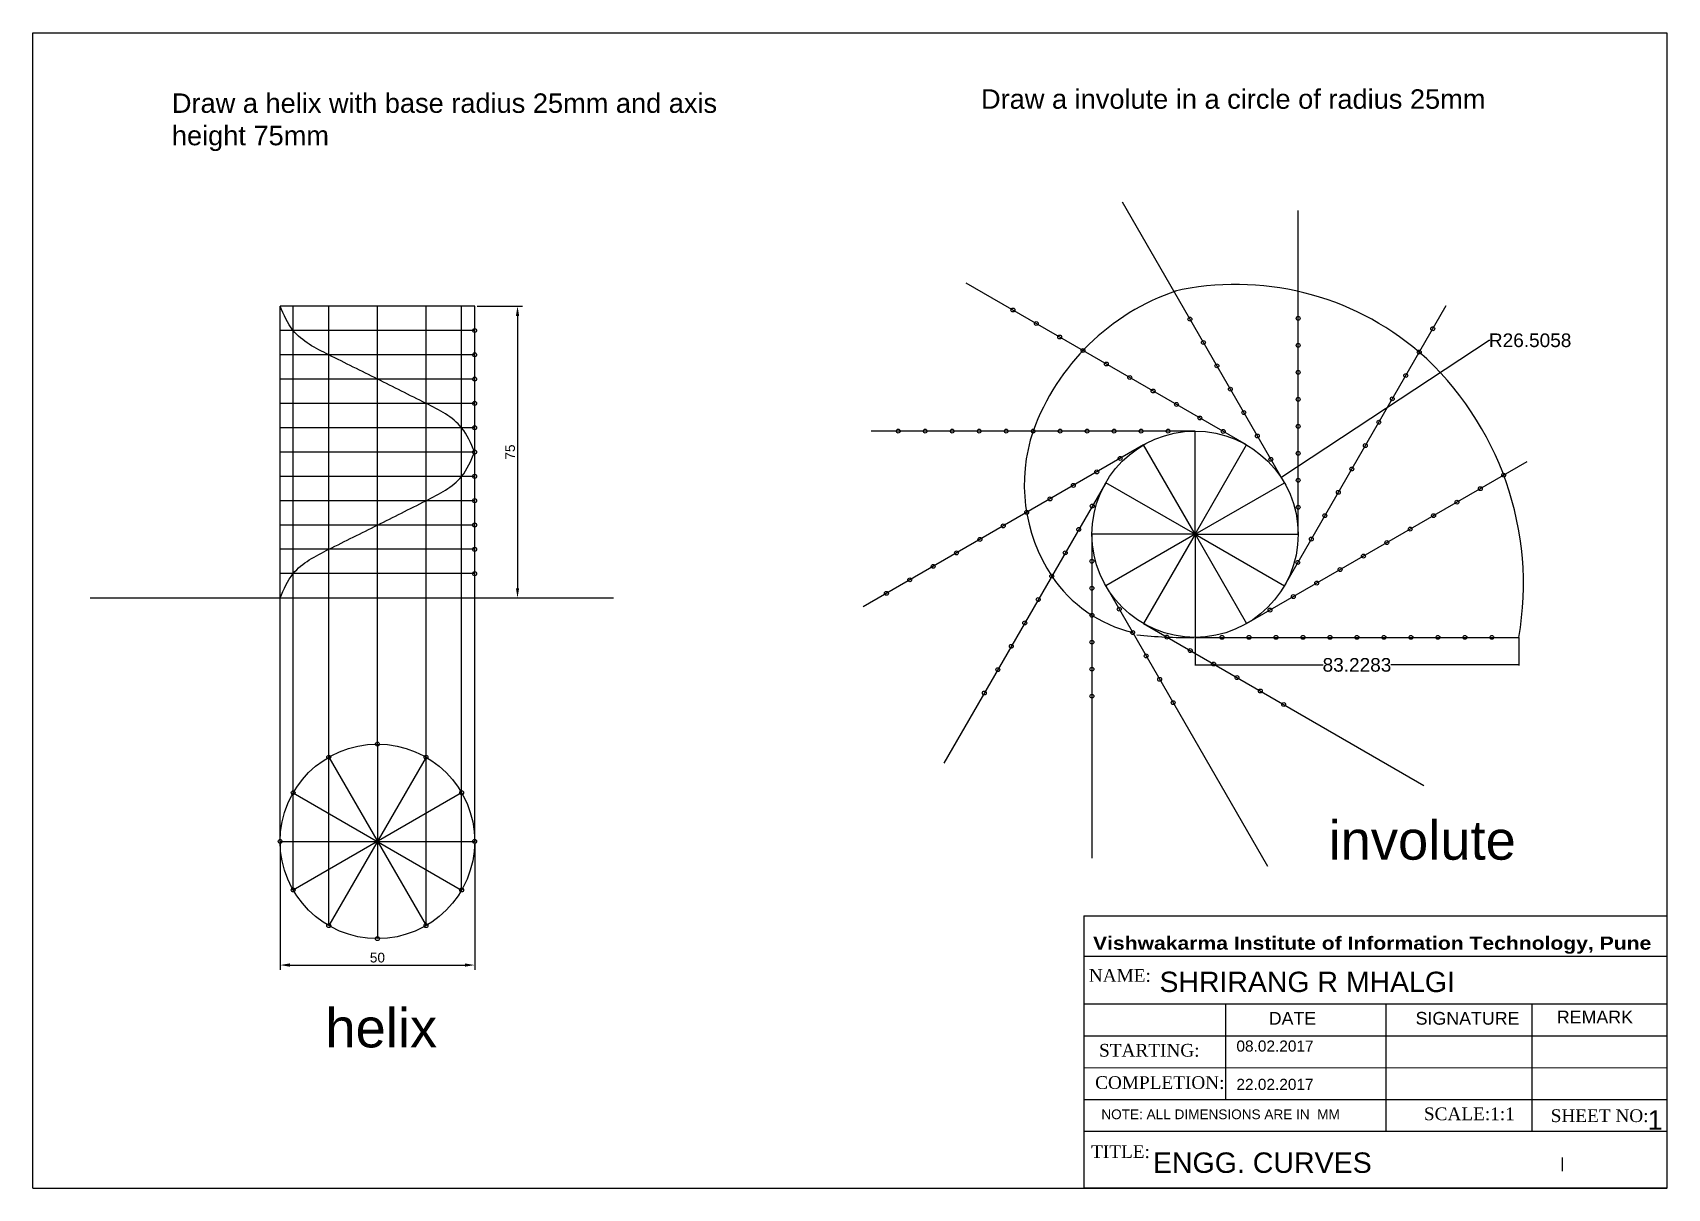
# Model space of a CAD drawing. Header units: inches. Extents: x 0 to 1365, y 0 to 787.
# Drawn here: x 0 to 420.1, y 0.1 to 297.1 of the extents above; entities that cross this region are included whole.
import ezdxf

# ---------------------------------------------------------------- set-up
doc = ezdxf.new("R2010")
doc.units = ezdxf.units.IN
doc.header["$MEASUREMENT"] = 0
doc.header["$PDMODE"] = 33
doc.styles.get("Standard").update_dxf_attribs({"font": 'arial.ttf'})
doc.dimstyles.new('ISO-25', dxfattribs={"dimtxt": 2.5, "dimasz": 2.5, "dimexe": 1.25, "dimexo": 0.625, "dimtad": 1, "dimdec": 0, "dimtxsty": 'Standard', "dimcen": 2.5, "dimadec": 0, "dimazin": 0, "dimtfac": 1, "dimtdec": 0, "dimtmove": 0, "dimatfit": 3, "dimfxl": 1, "dimarcsym": 0})
doc.dimstyles.get("Standard").update_dxf_attribs({"dimtxt": 3.5, "dimasz": 0.18, "dimexe": 0.18, "dimexo": 0.0625, "dimgap": 0.09, "dimtad": 0, "dimtih": 1, "dimtoh": 1, "dimdec": 4, "dimzin": 0, "dimdsep": 46, "dimtxsty": 'Standard', "dimcen": 0.09, "dimadec": 0, "dimazin": 0, "dimtfac": 1, "dimtdec": 4, "dimtofl": 0, "dimtmove": 0, "dimatfit": 3, "dimfxl": 1, "dimtolj": 1, "dimtzin": 0, "dimarcsym": 0})

# ---------------------------------------------------------------- blocks, each defined once
blk = doc.blocks.new('*D10')
at = {"color": 0, "lineweight": -2, "transparency": 16777216}
for p, q in [((114.22, 226.81), (125.86, 226.81)), ((124.61, 224.31), (124.61, 154.31)), ((114.22, 151.81), (125.86, 151.81))]:
    blk.add_line(p, q, dxfattribs=at)
at = {"color": 0, "transparency": 16777216}
for points in [[(124.2, 224.31), (125.03, 224.31), (124.61, 226.81)], [(124.2, 154.31), (125.03, 154.31), (124.61, 151.81)]]:
    blk.add_solid(points, dxfattribs=at)
at = {"layer": 'Defpoints', "color": 0, "transparency": 16777216}
for p in [(113.6, 226.81), (113.6, 151.81), (124.61, 151.81)]:
    blk.add_point(p, dxfattribs=at)
at = {"color": 0, "transparency": 16777216, "insert": (122.72, 189.31), "char_height": 2.5, "attachment_point": 5, "rotation": 90}
blk.add_mtext('75', dxfattribs=at)
blk = doc.blocks.new('*D11')
at = {"color": 0, "lineweight": -2, "transparency": 16777216}
for p, q in [((63.6, 88.62), (63.6, 56.21)), ((113.6, 89.53), (113.6, 56.21)), ((66.1, 57.46), (111.1, 57.46))]:
    blk.add_line(p, q, dxfattribs=at)
at = {"color": 0, "transparency": 16777216}
for points in [[(66.1, 57.88), (66.1, 57.04), (63.6, 57.46)], [(111.1, 57.88), (111.1, 57.04), (113.6, 57.46)]]:
    blk.add_solid(points, dxfattribs=at)
at = {"layer": 'Defpoints', "color": 0, "transparency": 16777216}
for p in [(63.6, 89.24), (113.6, 90.16), (113.6, 57.46)]:
    blk.add_point(p, dxfattribs=at)
at = {"color": 0, "transparency": 16777216, "insert": (88.6, 59.36), "char_height": 2.5, "attachment_point": 5}
blk.add_mtext('50', dxfattribs=at)
blk = doc.blocks.new('*D18')
at = {"color": 0, "lineweight": -2, "transparency": 16777216}
for p, q in [((374.31, 218.01), (321.03, 182.87)), ((374.49, 218.01), (374.31, 218.01)), ((298.66, 168.18), (298.84, 168.18)), ((298.75, 168.09), (298.75, 168.27))]:
    blk.add_line(p, q, dxfattribs=at)
at = {"color": 0, "transparency": 16777216}
blk.add_solid([(321.01, 182.9), (321.05, 182.85), (320.88, 182.77)], dxfattribs=at)
at = {"layer": 'Defpoints', "color": 0, "transparency": 16777216}
for p in [(320.88, 182.77), (298.75, 168.18)]:
    blk.add_point(p, dxfattribs=at)
at = {"color": 0, "transparency": 16777216, "insert": (384.88, 218.01), "char_height": 3.5, "attachment_point": 5}
blk.add_mtext('\\A1;R26.5058', dxfattribs=at)
blk = doc.blocks.new('*D19')
at = {"color": 0, "lineweight": -2, "transparency": 16777216}
for p, q in [((298.75, 141.61), (298.75, 134.41)), ((381.98, 141.61), (381.98, 134.41)), ((298.93, 134.59), (331.65, 134.59)), ((381.8, 134.59), (349.08, 134.59))]:
    blk.add_line(p, q, dxfattribs=at)
at = {"color": 0, "transparency": 16777216}
for points in [[(298.93, 134.62), (298.93, 134.56), (298.75, 134.59)], [(381.8, 134.62), (381.8, 134.56), (381.98, 134.59)]]:
    blk.add_solid(points, dxfattribs=at)
at = {"layer": 'Defpoints', "color": 0, "transparency": 16777216}
for p in [(298.75, 141.68), (381.98, 141.68), (381.98, 134.59)]:
    blk.add_point(p, dxfattribs=at)
at = {"color": 0, "transparency": 16777216, "insert": (340.37, 134.59), "char_height": 3.5, "attachment_point": 5}
blk.add_mtext('\\A1;83.2283', dxfattribs=at)

msp = doc.modelspace()

# ---------------------------------------------------------------- linework, layer by layer
for p, q in [((-0.00171, 0.08539), (-0.00171, 297.08539)), ((-0.00171, 297.08539), (419.99829, 297.08539)), ((419.99829, 297.08539), (419.99829, 0.08539)), ((63.598, 151.80626), (63.598, 226.80626)), ((113.598, 226.80626), (63.598, 226.80626)), ((66.94737, 76.74484), (66.94737, 226.80626)), ((76.098, 67.59421), (76.098, 226.80626)), ((88.598, 114.24484), (88.598, 226.80626)), ((101.098, 67.59421), (101.098, 226.80626)), ((113.598, 151.80626), (113.598, 226.80626)), ((14.74194, 151.80626), (149.30897, 151.80626)), ((63.598, 89.24484), (63.598, 151.80626)), ((113.598, 89.24484), (113.598, 151.80626)), ((88.598, 114.24484), (88.598, 64.24484)), ((76.098, 110.89548), (101.098, 67.59421)), ((101.098, 110.89548), (76.098, 67.59421)), ((66.94737, 101.74484), (110.24864, 76.74484)), ((110.24864, 101.74484), (66.94737, 76.74484)), ((63.598, 89.24484), (113.598, 89.24484)), ((270.13672, 70.08534), (270.13672, 0.08534)), ((270.13672, 70.08534), (419.99829, 70.08534)), ((-0.00171, 0.08539), (419.99829, 0.08539)), ((420.13672, 0.08534), (270.13672, 0.08534))]:
    msp.add_line(p, q)
at = {"color": 252, "true_color": 0x939598}
for p, q in [((321.70642, 181.4341), (280.09225, 253.51195)), ((325.25752, 168.18118), (325.25752, 251.40951)), ((312.0046, 191.13591), (239.92675, 232.75007)), ((321.70642, 154.92826), (363.32058, 227.00611)), ((298.75168, 194.68702), (215.52335, 194.68702)), ((298.75168, 168.18118), (298.75168, 194.68702)), ((285.49876, 191.13591), (213.42091, 149.52174)), ((298.75168, 168.18118), (285.49876, 191.13591)), ((298.75168, 168.18118), (312.0046, 191.13591)), ((312.0046, 145.22645), (384.08246, 186.84061)), ((275.79695, 181.4341), (234.18279, 109.35624)), ((298.75168, 168.18118), (275.79695, 181.4341)), ((298.75168, 168.18118), (321.70642, 181.4341)), ((298.75168, 168.18118), (272.24584, 168.18118)), ((272.24584, 168.18118), (272.24584, 84.95284)), ((298.75168, 168.18118), (275.79695, 154.92826)), ((298.75168, 168.18118), (285.49876, 145.22645)), ((298.75168, 168.18118), (325.25752, 168.18118)), ((298.75168, 168.18118), (298.75168, 141.67534)), ((298.75168, 168.18118), (312.0046, 145.22645)), ((298.75168, 168.18118), (321.70642, 154.92826)), ((275.79695, 154.92826), (317.41112, 82.8504)), ((285.49876, 145.22645), (357.57662, 103.61228)), ((298.75168, 141.67534), (381.98002, 141.67534))]:
    msp.add_line(p, q, dxfattribs=at)
at = {"transparency": 33554472}
msp.add_line((101.098, 67.59421), (101.098, 226.80626), dxfattribs=at)
at = {"transparency": 33554590}
msp.add_line((110.24864, 76.74484), (110.24864, 226.80626), dxfattribs=at)
at = {"transparency": 33554457}
for p, q in [((113.598, 220.55626), (63.598, 220.55626)), ((113.598, 214.30626), (63.598, 214.30626)), ((113.598, 208.05626), (63.598, 208.05626)), ((113.598, 201.80626), (63.598, 201.80626)), ((113.598, 195.55626), (63.598, 195.55626)), ((113.598, 189.30626), (63.598, 189.30626)), ((113.598, 183.05626), (63.598, 183.05626)), ((113.598, 176.80626), (63.598, 176.80626)), ((113.598, 170.55626), (63.598, 170.55626)), ((113.598, 164.30626), (63.598, 164.30626)), ((113.598, 158.05626), (63.598, 158.05626))]:
    msp.add_line(p, q, dxfattribs=at)
at = {"color": 7}
for p, q in [((420.13672, 59.68649), (270.13672, 59.68649)), ((420.13672, 47.40394), (270.13672, 47.40394)), ((306.61304, 47.40394), (306.61304, 22.83882)), ((347.82348, 47.40394), (347.82348, 14.65045)), ((420.13672, 39.21556), (270.13672, 39.21556)), ((420.13672, 30.97713), (270.13672, 31.02683)), ((420.13672, 22.83882), (270.13672, 22.83882)), ((420.13672, 14.65045), (270.13672, 14.65045)), ((393.15425, 8.04068), (393.15425, 4.49239))]:
    msp.add_line(p, q, dxfattribs=at)
at = {"color": 7, "true_color": 0xffffff}
msp.add_line((385.34107, 47.40394), (385.34107, 14.65045), dxfattribs=at)
at = {"color": 252, "true_color": 0x939598}
msp.add_circle((298.75168, 168.18118), 26.50584, dxfattribs=at)
msp.add_circle((88.598, 89.24484), 25)
at = {"color": 240, "true_color": 0xed1f24}
for centre, radius, start, end in [((309.28829, 159.91624), 72.4676, 49.4660412, 102.7303965), ((313.03773, 174.43022), 59.45731, 108.711503, 160.0807909), ((303.32108, 155.34213), 79.8374, 350.1434005, 48.3446345), ((297.60493, 180.93767), 42.73939, 161.2341239, 213.4037206), ((291.05031, 177.03933), 35.12312, 213.9814643, 256.3014061), ((296.45929, 268.30678), 126.64511, 264.2661449, 270.8963446)]:
    msp.add_arc(centre, radius, start, end, dxfattribs=at)
for points in [[(113.598, 189.30626), (110.24864, 195.55626), (101.098, 201.80626), (88.598, 208.05626), (76.098, 214.30626), (66.94737, 220.55626), (63.598, 226.80626)], [(63.598, 151.80626), (66.94737, 158.05626), (76.098, 164.30626), (88.598, 170.52555), (101.098, 176.80626), (110.24864, 183.05626), (113.598, 189.30626)]]:
    msp.add_spline(points, degree=3, dxfattribs=at)
at = {"color": 252, "true_color": 0x939598}
for p in [(251.93973, 225.81438), (257.94621, 222.34653), (297.43148, 223.47951), (325.25752, 223.66673), (263.9527, 218.87869), (359.85274, 220.99962), (269.95919, 215.41084), (300.89933, 217.47302), (325.25752, 216.73104), (356.38489, 214.99313), (275.96568, 211.94299), (304.36718, 211.46653), (325.25752, 209.79534), (281.97217, 208.47514), (307.83503, 205.46005), (352.91704, 208.98665), (287.97865, 205.0073), (293.98514, 201.53945), (325.25752, 202.85965), (349.44919, 202.98016), (299.99163, 198.0716), (311.30287, 199.45356), (345.98135, 196.97367), (222.45904, 194.68702), (229.39474, 194.68702), (236.33043, 194.68702), (243.26613, 194.68702), (250.20182, 194.68702), (257.13752, 194.68702), (264.07321, 194.68702), (271.00891, 194.68702), (277.9446, 194.68702), (284.8803, 194.68702), (291.81599, 194.68702), (305.99812, 194.60375), (314.77072, 193.44707), (325.25752, 195.92395), (325.25752, 188.98826), (342.5135, 190.96718), (279.49228, 187.66806), (318.23857, 187.44058), (339.04565, 184.9607), (267.4793, 180.73236), (273.48579, 184.20021), (325.25752, 182.05257), (378.07597, 183.37277), (261.47281, 177.26452), (335.5778, 178.95421), (366.06299, 176.43707), (372.06948, 179.90492), (255.46633, 173.79667), (272.32911, 175.42761), (325.25752, 175.11687), (332.10996, 172.94772), (360.05651, 172.96922), (249.45984, 170.32882), (268.86126, 169.42112), (354.05002, 169.50138), (237.44686, 163.39313), (243.45335, 166.86097), (265.39341, 163.41463), (328.64211, 166.94123), (348.04353, 166.03353), (231.44037, 159.92528), (272.24584, 161.24548), (325.17426, 160.93474), (342.03704, 162.56568), (225.43389, 156.45743), (261.92556, 157.40814), (330.02407, 155.62999), (336.03056, 159.09783), (219.4274, 152.98959), (258.45772, 151.40166), (272.24584, 154.30979), (324.01758, 152.16214), (272.24584, 147.37409), (279.2648, 148.92177), (318.01109, 148.69429), (254.98987, 145.39517), (282.73265, 142.91528), (251.52202, 139.38868), (272.24584, 140.4384), (291.50525, 141.7586), (297.51174, 138.29075), (305.68738, 141.67534), (312.62307, 141.67534), (319.55877, 141.67534), (326.49446, 141.67534), (333.43016, 141.67534), (340.36585, 141.67534), (347.30155, 141.67534), (354.23724, 141.67534), (361.17294, 141.67534), (368.10863, 141.67534), (375.04433, 141.67534), (286.2005, 136.90879), (303.51823, 134.8229), (248.05417, 133.38219), (272.24584, 133.5027), (289.66834, 130.9023), (309.52472, 131.35506), (244.58633, 127.37571), (272.24584, 126.56701), (315.5312, 127.88721), (293.13619, 124.89582), (321.53769, 124.41936)]:
    msp.add_point(p, dxfattribs=at)
for p in [(113.598, 220.55626), (113.598, 214.30626), (113.598, 208.05626), (113.598, 201.80626), (113.598, 195.55626), (113.598, 189.30626), (113.598, 183.05626), (113.598, 176.80626), (113.598, 170.55626), (113.598, 164.30626), (113.598, 158.05626), (88.598, 114.24484), (76.098, 110.89548), (101.098, 110.89548), (66.94737, 101.74484), (110.24864, 101.74484), (63.598, 89.24484), (113.598, 89.24484), (66.94737, 76.74484), (110.24864, 76.74484), (76.098, 67.59421), (101.098, 67.59421), (88.598, 64.24484)]:
    msp.add_point(p)

# ---------------------------------------------------------------- texts
at = {"color": 51, "true_color": 0xf7f281}
for s, height, p in [('SHRIRANG R MHALGI', 5.2305872, (289.62138, 50.52586)), ('ENGG. CURVES', 5.2522292, (287.9122, 4.05055))]:
    msp.add_text(s, height=height, dxfattribs=at).set_placement(p)
at = {"color": 240, "true_color": 0xed1f24}
msp.add_text('helix', height=10, dxfattribs=at).set_placement((75.22378, 36.29779))
at = {"color": 51, "true_color": 0xf8f6b0}
for s, p in [('08.02.2017', (309.38768, 35.22749)), ('22.02.2017', (309.38768, 25.38764))]:
    msp.add_text(s, height=2.837543, dxfattribs=at).set_placement(p)
at = {"color": 240, "true_color": 0xed1f24, "attachment_point": 1}
for s, width, gutter_width, insert, char_height in [('Draw a helix with base radius 25mm and axis height 75mm', 147.4234668, 25, (35.77637, 281.48497), 5), ('Draw a involute in a circle of radius 25mm', 150.9495045, 25, (243.73959, 282.53691), 5), ('involute', 16.6370906, 50, (333.0656, 94.5444), 10)]:
    msp.add_mtext_dynamic_manual_height_columns(s, width=width, gutter_width=gutter_width, heights=[0], dxfattribs=dict(at, insert=insert, char_height=char_height))
at = {"color": 7, "attachment_point": 1}
for s, insert, char_height, width in [('{\\fArial Black|b0|i0|c0|p34;Vishwakarma Institute of Information Technology, Pune}', (272.52997, 64.799), 3.3932628, 150.1832961), ('{\\fTimes New Roman|b0|i0|c0|p18;NAME:}', (271.45139, 56.42816), 3.2753486, 146.4562519), ('DATE', (317.69255, 45.41013), 3.275349, 10.791), ('SIGNATURE', (355.44429, 45.41013), 3.275349, 10.791), ('REMARK', (391.74385, 45.7391), 3.275349, 10.791), ('{\\fTimes New Roman|b0|i0|c0|p18;STARTING:}', (274.08049, 37.19333), 3.2753486, 10.791), ('{\\fTimes New Roman|b0|i0|c0|p18;COMPLETION:}', (273.06644, 28.90197), 3.2753486, 10.791), ('{\\fTimes New Roman|b0|i0|c0|p18;SCALE:1:1}', (357.57502, 20.86685), 3.2753486, 10.791), ('{\\fTimes New Roman|b0|i0|c0|p18;SHEET NO:}', (390.1684, 20.39094), 3.2753486, 36.0616299), ('{\\fTimes New Roman|b0|i0|c0|p18;TITLE:}', (272.03556, 11.15339), 3.2753486, 177.6465479)]:
    msp.add_mtext(s, dxfattribs=dict(at, insert=insert, char_height=char_height, width=width))
at = {"attachment_point": 1}
for s, insert, char_height, width in [('NOTE: ALL DIMENSIONS ARE IN  MM', (274.66179, 20.35168), 2.5, 65.06872), ('1', (415.07023, 20.16272), 5, 3.6687416)]:
    msp.add_mtext(s, dxfattribs=dict(at, insert=insert, char_height=char_height, width=width))

# ---------------------------------------------------------------- dimensions: what is measured, and where the dimension line sits
dim = msp.add_linear_dim(base=(124.61304, 151.80626), p1=(113.598, 226.80626), p2=(113.598, 151.80626), angle=90, dimstyle='ISO-25')
dim.commit()
dim.dimension.update_dxf_attribs({"geometry": '*D10', "text_midpoint": (122.71673, 189.30626)})
dim = msp.add_radius_dim(center=(298.75168, 168.18118), mpoint=(320.87875, 182.77406), dimstyle='Standard')
dim.commit()
dim.dimension.update_dxf_attribs({"geometry": '*D18', "text_midpoint": (384.87931, 218.00972), "dimtype": 164})
for base, p1, p2, dimstyle, picture, middle in [((381.98002, 134.58759), (298.75168, 141.67534), (381.98002, 141.67534), 'Standard', '*D19', (340.36585, 134.58759)), ((113.598, 57.46105), (63.598, 89.24484), (113.598, 90.15542), 'ISO-25', '*D11', (88.598, 59.36249))]:
    dim = msp.add_linear_dim(base=base, p1=p1, p2=p2, dimstyle=dimstyle)
    dim.commit()
    dim.dimension.update_dxf_attribs({"geometry": picture, "text_midpoint": middle})

doc.saveas('drawing.dxf')
